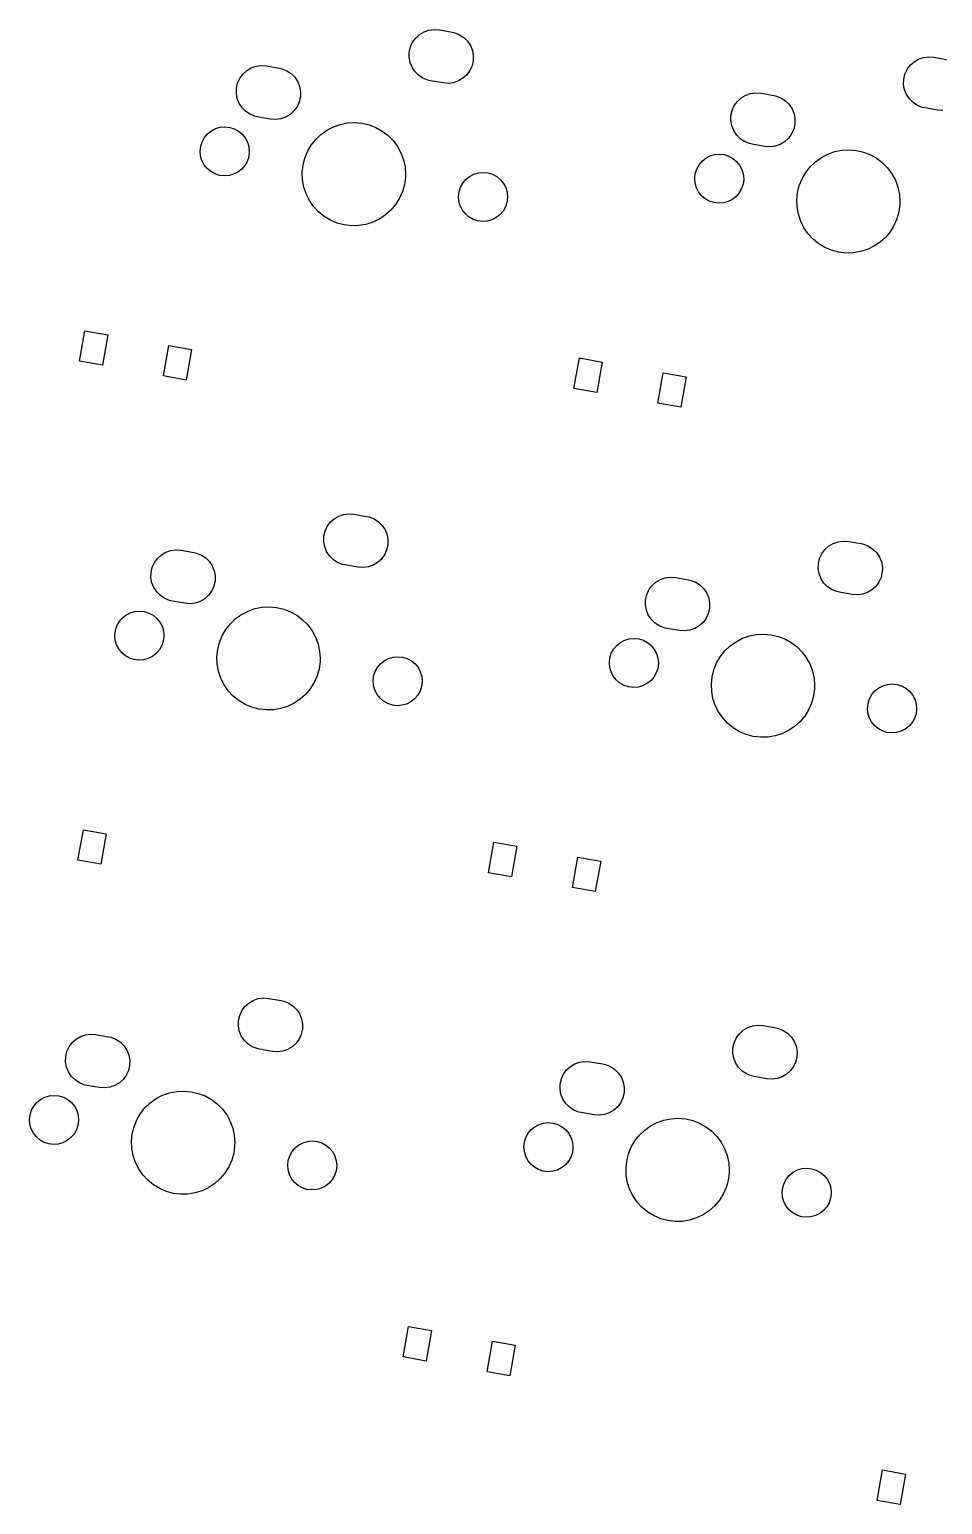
# Model space of a CAD drawing. Extents: x -73 to 324, y -180 to -25.
# Drawn here: x 48.4 to 83.8, y -155 to -97.8 of the extents above; entities that cross this region are included whole.
import ezdxf

# ---------------------------------------------------------------- set-up
doc = ezdxf.new("R2010")
doc.units = 0
doc.layers.add('BLACK', color=7, linetype='CONTINUOUS')

msp = doc.modelspace()

# ---------------------------------------------------------------- linework, layer by layer
at = {"layer": 'BLACK', "linetype": 'CONTINUOUS'}
for p, q in [((63.2534, -98.3208), (63.3728, -98.1577)), ((63.3728, -98.1577), (63.5225, -98.0219)), ((63.5225, -98.0219), (63.6965, -97.919)), ((63.6965, -97.919), (63.8876, -97.8532)), ((63.8876, -97.8532), (64.088, -97.8272)), ((64.088, -97.8272), (64.2896, -97.842)), ((64.2896, -97.842), (64.782, -97.9288)), ((64.782, -97.9288), (64.884, -97.9524)), ((64.884, -97.9524), (65.0717, -98.0274)), ((65.0717, -98.0274), (65.2404, -98.1387)), ((65.2404, -98.1387), (65.3833, -98.2816)), ((65.3833, -98.2816), (65.4946, -98.4503)), ((63.1189, -98.9035), (63.1238, -98.7015)), ((63.1238, -98.7015), (63.1693, -98.5045)), ((63.1693, -98.5045), (63.2534, -98.3208)), ((65.4946, -98.4503), (65.5696, -98.638)), ((65.5696, -98.638), (65.6054, -98.8369)), ((65.6054, -98.8369), (65.6005, -99.039)), ((56.6782, -99.5564), (56.8279, -99.4206)), ((56.8279, -99.4206), (57.0019, -99.3178)), ((57.0019, -99.3178), (57.193, -99.252)), ((57.193, -99.252), (57.3934, -99.2259)), ((57.3934, -99.2259), (57.595, -99.2407)), ((57.595, -99.2407), (58.0874, -99.3276)), ((58.0874, -99.3276), (58.1894, -99.3511)), ((58.1894, -99.3511), (58.3771, -99.4262)), ((58.3771, -99.4262), (58.5458, -99.5374)), ((63.1547, -99.1024), (63.1189, -98.9035)), ((63.2298, -99.2901), (63.1547, -99.1024)), ((63.341, -99.4588), (63.2298, -99.2901)), ((65.4709, -99.4197), (65.3515, -99.5828)), ((65.555, -99.2359), (65.4709, -99.4197)), ((65.6005, -99.039), (65.555, -99.2359)), ((82.3269, -99.5613), (82.411, -99.3775)), ((82.411, -99.3775), (82.5304, -99.2144)), ((82.5304, -99.2144), (82.6801, -99.0786)), ((82.6801, -99.0786), (82.8541, -98.9757)), ((82.8541, -98.9757), (83.0452, -98.9099)), ((83.0452, -98.9099), (83.2456, -98.8839)), ((83.2456, -98.8839), (83.4472, -98.8987)), ((83.4472, -98.8987), (83.9396, -98.9855)), ((56.4292, -100.1), (56.4747, -99.9033)), ((56.4747, -99.9033), (56.5588, -99.7195)), ((56.5588, -99.7195), (56.6782, -99.5564)), ((58.5458, -99.5374), (58.6887, -99.6803)), ((58.6887, -99.6803), (58.8, -99.8491)), ((58.8, -99.8491), (58.875, -100.037)), ((63.4839, -99.6017), (63.341, -99.4588)), ((63.6527, -99.713), (63.4839, -99.6017)), ((63.8403, -99.7881), (63.6527, -99.713)), ((63.9423, -99.8116), (63.8403, -99.7881)), ((64.4347, -99.8984), (63.9423, -99.8116)), ((64.6363, -99.9132), (64.4347, -99.8984)), ((64.8367, -99.8872), (64.6363, -99.9132)), ((65.0278, -99.8214), (64.8367, -99.8872)), ((65.2018, -99.7185), (65.0278, -99.8214)), ((65.3515, -99.5828), (65.2018, -99.7185)), ((82.2764, -99.9602), (82.2814, -99.7582)), ((82.3122, -100.159), (82.2764, -99.9602)), ((82.2814, -99.7582), (82.3269, -99.5613)), ((56.4243, -100.302), (56.4292, -100.1)), ((56.4601, -100.501), (56.4243, -100.302)), ((56.5352, -100.689), (56.4601, -100.501)), ((58.9059, -100.438), (58.8604, -100.635)), ((58.875, -100.037), (58.9108, -100.236)), ((58.9108, -100.236), (58.9059, -100.438)), ((75.8358, -100.613), (75.9855, -100.477)), ((75.9855, -100.477), (76.1595, -100.374)), ((76.1595, -100.374), (76.3506, -100.309)), ((76.3506, -100.309), (76.551, -100.283)), ((76.551, -100.283), (76.7526, -100.297)), ((76.7526, -100.297), (77.245, -100.384)), ((77.245, -100.384), (77.3469, -100.408)), ((77.3469, -100.408), (77.5346, -100.483)), ((77.5346, -100.483), (77.7033, -100.594)), ((82.3873, -100.347), (82.3122, -100.159)), ((82.4986, -100.516), (82.3873, -100.347)), ((82.6415, -100.658), (82.4986, -100.516)), ((56.6464, -100.858), (56.5352, -100.689)), ((56.7893, -101), (56.6464, -100.858)), ((56.9581, -101.112), (56.7893, -101)), ((57.1457, -101.187), (56.9581, -101.112)), ((58.5072, -101.117), (58.3332, -101.22)), ((58.6569, -100.981), (58.5072, -101.117)), ((58.7763, -100.818), (58.6569, -100.981)), ((58.8604, -100.635), (58.7763, -100.818)), ((75.5868, -101.157), (75.6323, -100.96)), ((75.6323, -100.96), (75.7164, -100.776)), ((75.7164, -100.776), (75.8358, -100.613)), ((77.7033, -100.594), (77.8463, -100.737)), ((77.8463, -100.737), (77.9575, -100.906)), ((77.9575, -100.906), (78.0326, -101.093)), ((78.0326, -101.093), (78.0684, -101.292)), ((82.8102, -100.77), (82.6415, -100.658)), ((82.9979, -100.845), (82.8102, -100.77)), ((83.0999, -100.868), (82.9979, -100.845)), ((83.5923, -100.955), (83.0999, -100.868)), ((83.7938, -100.97), (83.5923, -100.955)), ((55.4556, -101.755), (55.6199, -101.669)), ((55.6199, -101.669), (55.7978, -101.617)), ((55.7978, -101.617), (55.9824, -101.6)), ((55.9824, -101.6), (56.1668, -101.619)), ((56.1668, -101.619), (56.3439, -101.674)), ((56.3439, -101.674), (56.507, -101.762)), ((57.2477, -101.21), (57.1457, -101.187)), ((57.7401, -101.297), (57.2477, -101.21)), ((57.9417, -101.312), (57.7401, -101.297)), ((58.1421, -101.286), (57.9417, -101.312)), ((58.3332, -101.22), (58.1421, -101.286)), ((59.9336, -101.727), (60.1843, -101.596)), ((60.1843, -101.596), (60.4509, -101.503)), ((60.4509, -101.503), (60.7279, -101.448)), ((60.7279, -101.448), (61.01, -101.432)), ((61.01, -101.432), (61.2915, -101.457)), ((61.2915, -101.457), (61.5667, -101.52)), ((61.5667, -101.52), (61.8302, -101.622)), ((61.8302, -101.622), (62.0767, -101.76)), ((75.5819, -101.359), (75.5868, -101.157)), ((75.6176, -101.558), (75.5819, -101.359)), ((75.6927, -101.746), (75.6176, -101.558)), ((78.018, -101.691), (77.9338, -101.875)), ((78.0634, -101.494), (78.018, -101.691)), ((78.0684, -101.292), (78.0634, -101.494)), ((55.0466, -102.352), (55.1026, -102.176)), ((55.1026, -102.176), (55.1919, -102.013)), ((55.1919, -102.013), (55.3111, -101.871)), ((55.3111, -101.871), (55.4556, -101.755)), ((56.507, -101.762), (56.6499, -101.88)), ((56.6499, -101.88), (56.7671, -102.024)), ((56.7671, -102.024), (56.8541, -102.188)), ((56.8541, -102.188), (56.9077, -102.365)), ((59.3245, -102.308), (59.4994, -102.086)), ((59.4994, -102.086), (59.7038, -101.891)), ((59.7038, -101.891), (59.9336, -101.727)), ((62.0767, -101.76), (62.3012, -101.932)), ((62.3012, -101.932), (62.4994, -102.133)), ((62.4994, -102.133), (62.6673, -102.36)), ((75.804, -101.914), (75.6927, -101.746)), ((75.9469, -102.057), (75.804, -101.914)), ((76.1156, -102.168), (75.9469, -102.057)), ((76.3033, -102.244), (76.1156, -102.168)), ((76.4053, -102.267), (76.3033, -102.244)), ((76.8977, -102.354), (76.4053, -102.267)), ((77.4908, -102.277), (77.2997, -102.343)), ((77.6647, -102.174), (77.4908, -102.277)), ((77.8145, -102.038), (77.6647, -102.174)), ((77.9338, -101.875), (77.8145, -102.038)), ((55.0259, -102.537), (55.0466, -102.352)), ((55.0414, -102.721), (55.0259, -102.537)), ((55.0925, -102.9), (55.0414, -102.721)), ((56.9022, -102.76), (56.8437, -102.936)), ((56.9254, -102.576), (56.9022, -102.76)), ((56.9077, -102.365), (56.9258, -102.55)), ((56.9258, -102.55), (56.9254, -102.576)), ((59.0084, -103.088), (59.0765, -102.814)), ((59.0765, -102.814), (59.1826, -102.552)), ((59.1826, -102.552), (59.3245, -102.308)), ((62.6673, -102.36), (62.8014, -102.609)), ((62.8014, -102.609), (62.8992, -102.874)), ((74.4687, -102.928), (74.6132, -102.812)), ((74.6132, -102.812), (74.7775, -102.726)), ((74.7775, -102.726), (74.9553, -102.673)), ((74.9553, -102.673), (75.14, -102.657)), ((75.14, -102.657), (75.3244, -102.676)), ((75.3244, -102.676), (75.5015, -102.731)), ((75.5015, -102.731), (75.6646, -102.819)), ((75.6646, -102.819), (75.8074, -102.937)), ((77.0992, -102.369), (76.8977, -102.354)), ((77.2997, -102.343), (77.0992, -102.369)), ((78.8613, -102.948), (79.0912, -102.783)), ((79.0912, -102.783), (79.3419, -102.653)), ((79.3419, -102.653), (79.6084, -102.56)), ((79.6084, -102.56), (79.8855, -102.504)), ((79.8855, -102.504), (80.1676, -102.489)), ((80.1676, -102.489), (80.449, -102.513)), ((80.449, -102.513), (80.7242, -102.577)), ((80.7242, -102.577), (80.9877, -102.679)), ((80.9877, -102.679), (81.2342, -102.817)), ((81.2342, -102.817), (81.4588, -102.988)), ((55.1773, -103.064), (55.0925, -102.9)), ((55.2924, -103.21), (55.1773, -103.064)), ((55.4336, -103.33), (55.2924, -103.21)), ((55.5955, -103.42), (55.4336, -103.33)), ((55.7718, -103.478), (55.5955, -103.42)), ((56.4848, -103.352), (56.3193, -103.436)), ((56.6309, -103.238), (56.4848, -103.352)), ((56.7521, -103.097), (56.6309, -103.238)), ((56.8437, -102.936), (56.7521, -103.097)), ((58.9796, -103.369), (59.0084, -103.088)), ((58.9907, -103.651), (58.9796, -103.369)), ((62.8992, -102.874), (62.9587, -103.15)), ((62.9587, -103.15), (62.9786, -103.432)), ((65.6256, -103.433), (65.8034, -103.381)), ((65.8034, -103.381), (65.9881, -103.364)), ((65.9881, -103.364), (66.1725, -103.384)), ((66.1725, -103.384), (66.3496, -103.438)), ((74.1834, -103.593), (74.2041, -103.409)), ((74.2041, -103.409), (74.2602, -103.232)), ((74.2602, -103.232), (74.3495, -103.07)), ((74.3495, -103.07), (74.4687, -102.928)), ((75.8074, -102.937), (75.9246, -103.081)), ((75.9246, -103.081), (76.0117, -103.245)), ((76.0117, -103.245), (76.0652, -103.422)), ((76.0652, -103.422), (76.0833, -103.607)), ((78.3401, -103.609), (78.482, -103.365)), ((78.482, -103.365), (78.6569, -103.143)), ((78.6569, -103.143), (78.8613, -102.948)), ((81.4588, -102.988), (81.657, -103.19)), ((81.657, -103.19), (81.8248, -103.417)), ((81.8248, -103.417), (81.959, -103.666)), ((55.9559, -103.5), (55.7718, -103.478)), ((56.1408, -103.485), (55.9559, -103.5)), ((56.3193, -103.436), (56.1408, -103.485)), ((59.0414, -103.929), (58.9907, -103.651)), ((59.1309, -104.197), (59.0414, -103.929)), ((62.9371, -103.838), (62.8604, -104.109)), ((62.9747, -103.558), (62.9371, -103.838)), ((62.9786, -103.432), (62.9747, -103.558)), ((65.0522, -104.117), (65.1083, -103.94)), ((65.1083, -103.94), (65.1976, -103.777)), ((65.1976, -103.777), (65.3168, -103.635)), ((65.3168, -103.635), (65.4613, -103.519)), ((65.4613, -103.519), (65.6256, -103.433)), ((66.3496, -103.438), (66.5127, -103.527)), ((66.5127, -103.527), (66.6555, -103.645)), ((66.6555, -103.645), (66.7727, -103.788)), ((66.7727, -103.788), (66.8598, -103.952)), ((66.8598, -103.952), (66.9133, -104.13)), ((74.1989, -103.778), (74.1834, -103.593)), ((74.2501, -103.956), (74.1989, -103.778)), ((74.3348, -104.121), (74.2501, -103.956)), ((76.0012, -103.993), (75.9096, -104.154)), ((76.0597, -103.817), (76.0012, -103.993)), ((76.083, -103.633), (76.0597, -103.817)), ((76.0833, -103.607), (76.083, -103.633)), ((78.1659, -104.145), (78.234, -103.871)), ((78.234, -103.871), (78.3401, -103.609)), ((81.959, -103.666), (82.0567, -103.931)), ((82.0567, -103.931), (82.1162, -104.207)), ((59.2571, -104.45), (59.1309, -104.197)), ((59.4178, -104.682), (59.2571, -104.45)), ((62.7461, -104.368), (62.5966, -104.608)), ((62.8604, -104.109), (62.7461, -104.368)), ((65.0315, -104.301), (65.0522, -104.117)), ((65.047, -104.486), (65.0315, -104.301)), ((65.0981, -104.664), (65.047, -104.486)), ((66.9078, -104.525), (66.8493, -104.7)), ((66.9311, -104.341), (66.9078, -104.525)), ((66.9133, -104.13), (66.9314, -104.314)), ((66.9314, -104.314), (66.9311, -104.341)), ((74.45, -104.266), (74.3348, -104.121)), ((74.5912, -104.387), (74.45, -104.266)), ((74.753, -104.477), (74.5912, -104.387)), ((74.9293, -104.534), (74.753, -104.477)), ((75.1134, -104.556), (74.9293, -104.534)), ((75.2983, -104.542), (75.1134, -104.556)), ((75.4769, -104.492), (75.2983, -104.542)), ((75.6424, -104.409), (75.4769, -104.492)), ((75.7885, -104.295), (75.6424, -104.409)), ((75.9096, -104.154), (75.7885, -104.295)), ((78.1371, -104.426), (78.1659, -104.145)), ((78.1482, -104.708), (78.1371, -104.426)), ((82.1162, -104.207), (82.1362, -104.489)), ((82.1362, -104.489), (82.1322, -104.614)), ((59.6095, -104.89), (59.4178, -104.682)), ((59.8286, -105.068), (59.6095, -104.89)), ((60.0706, -105.214), (59.8286, -105.068)), ((62.2044, -105.012), (61.9695, -105.169)), ((62.4149, -104.824), (62.2044, -105.012)), ((62.5966, -104.608), (62.4149, -104.824)), ((65.1829, -104.829), (65.0981, -104.664)), ((65.2981, -104.974), (65.1829, -104.829)), ((65.4393, -105.094), (65.2981, -104.974)), ((65.6011, -105.185), (65.4393, -105.094)), ((66.4905, -105.116), (66.325, -105.2)), ((66.6366, -105.002), (66.4905, -105.116)), ((66.7577, -104.862), (66.6366, -105.002)), ((66.8493, -104.7), (66.7577, -104.862)), ((78.199, -104.986), (78.1482, -104.708)), ((78.2884, -105.254), (78.199, -104.986)), ((82.0946, -104.894), (82.0179, -105.166)), ((82.1322, -104.614), (82.0946, -104.894)), ((60.3308, -105.324), (60.0706, -105.214)), ((60.6039, -105.397), (60.3308, -105.324)), ((60.8844, -105.43), (60.6039, -105.397)), ((61.1668, -105.423), (60.8844, -105.43)), ((61.4455, -105.377), (61.1668, -105.423)), ((61.7149, -105.292), (61.4455, -105.377)), ((61.9695, -105.169), (61.7149, -105.292)), ((65.7774, -105.242), (65.6011, -105.185)), ((65.9615, -105.264), (65.7774, -105.242)), ((66.1464, -105.25), (65.9615, -105.264)), ((66.325, -105.2), (66.1464, -105.25)), ((78.4147, -105.507), (78.2884, -105.254)), ((78.5753, -105.739), (78.4147, -105.507)), ((81.7542, -105.664), (81.5724, -105.881)), ((81.9037, -105.425), (81.7542, -105.664)), ((82.0179, -105.166), (81.9037, -105.425)), ((78.7671, -105.947), (78.5753, -105.739)), ((78.9861, -106.125), (78.7671, -105.947)), ((79.2282, -106.271), (78.9861, -106.125)), ((79.4883, -106.381), (79.2282, -106.271)), ((81.1271, -106.226), (80.8724, -106.348)), ((81.362, -106.069), (81.1271, -106.226)), ((81.5724, -105.881), (81.362, -106.069)), ((79.7614, -106.453), (79.4883, -106.381)), ((80.0419, -106.486), (79.7614, -106.453)), ((80.3244, -106.48), (80.0419, -106.486)), ((80.6031, -106.433), (80.3244, -106.48)), ((80.8724, -106.348), (80.6031, -106.433)), ((50.3469, -110.678), (50.5552, -109.496)), ((50.5552, -109.496), (51.4416, -109.652)), ((51.4416, -109.652), (51.2332, -110.834)), ((53.5967, -111.251), (53.8051, -110.069)), ((53.8051, -110.069), (54.6914, -110.225)), ((54.6914, -110.225), (54.483, -111.407)), ((51.2332, -110.834), (50.3469, -110.678)), ((69.5044, -111.735), (69.7128, -110.553)), ((69.7128, -110.553), (70.5991, -110.709)), ((70.5991, -110.709), (70.3907, -111.891)), ((54.483, -111.407), (53.5967, -111.251)), ((72.7543, -112.308), (72.9626, -111.126)), ((72.9626, -111.126), (73.849, -111.282)), ((73.849, -111.282), (73.6406, -112.464)), ((70.3907, -111.891), (69.5044, -111.735)), ((73.6406, -112.464), (72.7543, -112.308)), ((59.8613, -117.265), (59.9454, -117.081)), ((59.9454, -117.081), (60.0648, -116.918)), ((60.0648, -116.918), (60.2145, -116.782)), ((60.2145, -116.782), (60.3885, -116.68)), ((60.3885, -116.68), (60.5796, -116.614)), ((60.5796, -116.614), (60.78, -116.588)), ((60.78, -116.588), (60.9816, -116.603)), ((60.9816, -116.603), (61.474, -116.689)), ((61.474, -116.689), (61.576, -116.713)), ((61.576, -116.713), (61.7637, -116.788)), ((61.7637, -116.788), (61.9324, -116.899)), ((61.9324, -116.899), (62.0753, -117.042)), ((62.0753, -117.042), (62.1866, -117.211)), ((59.8109, -117.664), (59.8158, -117.462)), ((59.8467, -117.863), (59.8109, -117.664)), ((59.8158, -117.462), (59.8613, -117.265)), ((62.1866, -117.211), (62.2616, -117.399)), ((62.2616, -117.399), (62.2974, -117.597)), ((62.2974, -117.597), (62.2925, -117.8)), ((79.5461, -117.736), (79.7372, -117.671)), ((79.7372, -117.671), (79.9376, -117.645)), ((79.9376, -117.645), (80.1392, -117.659)), ((80.1392, -117.659), (80.6316, -117.746)), ((53.3702, -118.317), (53.5199, -118.181)), ((53.5199, -118.181), (53.6939, -118.078)), ((53.6939, -118.078), (53.885, -118.013)), ((53.885, -118.013), (54.0854, -117.987)), ((54.0854, -117.987), (54.287, -118.001)), ((54.287, -118.001), (54.7794, -118.088)), ((54.7794, -118.088), (54.8814, -118.112)), ((54.8814, -118.112), (55.0691, -118.187)), ((55.0691, -118.187), (55.2378, -118.298)), ((59.9218, -118.051), (59.8467, -117.863)), ((60.033, -118.219), (59.9218, -118.051)), ((60.1759, -118.362), (60.033, -118.219)), ((62.1629, -118.18), (62.0435, -118.343)), ((62.247, -117.996), (62.1629, -118.18)), ((62.2925, -117.8), (62.247, -117.996)), ((79.0189, -118.322), (79.103, -118.138)), ((79.103, -118.138), (79.2224, -117.975)), ((79.2224, -117.975), (79.3721, -117.839)), ((79.3721, -117.839), (79.5461, -117.736)), ((80.6316, -117.746), (80.7335, -117.77)), ((80.7335, -117.77), (80.9212, -117.845)), ((80.9212, -117.845), (81.0899, -117.956)), ((81.0899, -117.956), (81.2329, -118.099)), ((81.2329, -118.099), (81.3441, -118.268)), ((81.3441, -118.268), (81.4192, -118.455)), ((53.1212, -118.861), (53.1667, -118.664)), ((53.1667, -118.664), (53.2508, -118.48)), ((53.2508, -118.48), (53.3702, -118.317)), ((55.2378, -118.298), (55.3807, -118.441)), ((55.3807, -118.441), (55.492, -118.61)), ((55.492, -118.61), (55.567, -118.797)), ((55.567, -118.797), (55.6028, -118.996)), ((60.3447, -118.474), (60.1759, -118.362)), ((60.5323, -118.549), (60.3447, -118.474)), ((60.6343, -118.572), (60.5323, -118.549)), ((61.1267, -118.659), (60.6343, -118.572)), ((61.3283, -118.674), (61.1267, -118.659)), ((61.5287, -118.648), (61.3283, -118.674)), ((61.7198, -118.582), (61.5287, -118.648)), ((61.8938, -118.479), (61.7198, -118.582)), ((62.0435, -118.343), (61.8938, -118.479)), ((78.9685, -118.721), (78.9734, -118.519)), ((79.0042, -118.92), (78.9685, -118.721)), ((78.9734, -118.519), (79.0189, -118.322)), ((81.45, -118.856), (81.4046, -119.053)), ((81.4192, -118.455), (81.455, -118.654)), ((81.455, -118.654), (81.45, -118.856)), ((53.1163, -119.063), (53.1212, -118.861)), ((53.1521, -119.262), (53.1163, -119.063)), ((53.2272, -119.449), (53.1521, -119.262)), ((55.5524, -119.395), (55.4683, -119.579)), ((55.5979, -119.198), (55.5524, -119.395)), ((55.6028, -118.996), (55.5979, -119.198)), ((72.4084, -119.537), (72.5278, -119.374)), ((72.5278, -119.374), (72.6775, -119.238)), ((72.6775, -119.238), (72.8515, -119.135)), ((72.8515, -119.135), (73.0426, -119.069)), ((73.0426, -119.069), (73.243, -119.043)), ((73.243, -119.043), (73.4446, -119.058)), ((73.4446, -119.058), (73.937, -119.145)), ((73.937, -119.145), (74.039, -119.168)), ((74.039, -119.168), (74.2266, -119.243)), ((74.2266, -119.243), (74.3953, -119.355)), ((74.3953, -119.355), (74.5383, -119.498)), ((79.0793, -119.107), (79.0042, -118.92)), ((79.1906, -119.276), (79.0793, -119.107)), ((79.3335, -119.419), (79.1906, -119.276)), ((79.5022, -119.53), (79.3335, -119.419)), ((81.2011, -119.4), (81.0513, -119.536)), ((81.3204, -119.237), (81.2011, -119.4)), ((81.4046, -119.053), (81.3204, -119.237)), ((53.3384, -119.618), (53.2272, -119.449)), ((53.4813, -119.761), (53.3384, -119.618)), ((53.6501, -119.872), (53.4813, -119.761)), ((53.8377, -119.947), (53.6501, -119.872)), ((53.9397, -119.971), (53.8377, -119.947)), ((54.4321, -120.058), (53.9397, -119.971)), ((55.0252, -119.981), (54.8341, -120.047)), ((55.1992, -119.878), (55.0252, -119.981)), ((55.3489, -119.742), (55.1992, -119.878)), ((55.4683, -119.579), (55.3489, -119.742)), ((72.2739, -120.12), (72.2788, -119.918)), ((72.2788, -119.918), (72.3243, -119.721)), ((72.3243, -119.721), (72.4084, -119.537)), ((74.5383, -119.498), (74.6495, -119.666)), ((74.6495, -119.666), (74.7246, -119.854)), ((74.7246, -119.854), (74.7604, -120.053)), ((79.6899, -119.605), (79.5022, -119.53)), ((79.7919, -119.629), (79.6899, -119.605)), ((80.2843, -119.716), (79.7919, -119.629)), ((80.4858, -119.731), (80.2843, -119.716)), ((80.6863, -119.705), (80.4858, -119.731)), ((80.8774, -119.639), (80.6863, -119.705)), ((81.0513, -119.536), (80.8774, -119.639)), ((52.0031, -120.632), (52.1476, -120.515)), ((52.1476, -120.515), (52.3119, -120.43)), ((52.3119, -120.43), (52.4898, -120.377)), ((52.4898, -120.377), (52.6744, -120.36)), ((52.6744, -120.36), (52.8588, -120.38)), ((52.8588, -120.38), (53.0359, -120.435)), ((53.0359, -120.435), (53.199, -120.523)), ((53.199, -120.523), (53.3419, -120.641)), ((54.6337, -120.073), (54.4321, -120.058)), ((54.8341, -120.047), (54.6337, -120.073)), ((56.3958, -120.652), (56.6256, -120.487)), ((56.6256, -120.487), (56.8763, -120.357)), ((56.8763, -120.357), (57.1429, -120.263)), ((57.1429, -120.263), (57.42, -120.208)), ((57.42, -120.208), (57.702, -120.193)), ((57.702, -120.193), (57.9835, -120.217)), ((57.9835, -120.217), (58.2587, -120.281)), ((58.2587, -120.281), (58.5222, -120.383)), ((58.5222, -120.383), (58.7687, -120.521)), ((58.7687, -120.521), (58.9932, -120.692)), ((72.3096, -120.318), (72.2739, -120.12)), ((72.3847, -120.506), (72.3096, -120.318)), ((72.496, -120.675), (72.3847, -120.506)), ((74.71, -120.452), (74.6258, -120.636)), ((74.7554, -120.255), (74.71, -120.452)), ((74.7604, -120.053), (74.7554, -120.255)), ((51.7179, -121.297), (51.7386, -121.113)), ((51.7386, -121.113), (51.7946, -120.936)), ((51.7946, -120.936), (51.8839, -120.774)), ((51.8839, -120.774), (52.0031, -120.632)), ((53.3419, -120.641), (53.4591, -120.785)), ((53.4591, -120.785), (53.5461, -120.948)), ((53.5461, -120.948), (53.5997, -121.126)), ((53.5997, -121.126), (53.6178, -121.31)), ((55.8746, -121.313), (56.0165, -121.068)), ((56.0165, -121.068), (56.1914, -120.847)), ((56.1914, -120.847), (56.3958, -120.652)), ((58.9932, -120.692), (59.1914, -120.894)), ((59.1914, -120.894), (59.3593, -121.121)), ((59.3593, -121.121), (59.4934, -121.37)), ((72.6389, -120.818), (72.496, -120.675)), ((72.8076, -120.929), (72.6389, -120.818)), ((72.9953, -121.004), (72.8076, -120.929)), ((73.0973, -121.028), (72.9953, -121.004)), ((73.5897, -121.114), (73.0973, -121.028)), ((73.7912, -121.129), (73.5897, -121.114)), ((73.9917, -121.103), (73.7912, -121.129)), ((74.1828, -121.037), (73.9917, -121.103)), ((74.3567, -120.935), (74.1828, -121.037)), ((74.5065, -120.799), (74.3567, -120.935)), ((74.6258, -120.636), (74.5065, -120.799)), ((51.7334, -121.482), (51.7179, -121.297)), ((51.7845, -121.66), (51.7334, -121.482)), ((51.8693, -121.825), (51.7845, -121.66)), ((53.5357, -121.697), (53.4441, -121.858)), ((53.5942, -121.521), (53.5357, -121.697)), ((53.6174, -121.337), (53.5942, -121.521)), ((53.6178, -121.31), (53.6174, -121.337)), ((55.7004, -121.849), (55.7685, -121.575)), ((55.7685, -121.575), (55.8746, -121.313)), ((59.4934, -121.37), (59.5912, -121.635)), ((59.5912, -121.635), (59.6507, -121.911)), ((71.0415, -121.83), (71.1607, -121.688)), ((71.1607, -121.688), (71.3052, -121.572)), ((71.3052, -121.572), (71.4695, -121.486)), ((71.4695, -121.486), (71.6473, -121.434)), ((71.6473, -121.434), (71.832, -121.417)), ((71.832, -121.417), (72.0164, -121.437)), ((72.0164, -121.437), (72.1935, -121.491)), ((72.1935, -121.491), (72.3566, -121.58)), ((72.3566, -121.58), (72.4994, -121.698)), ((72.4994, -121.698), (72.6166, -121.841)), ((75.3489, -121.903), (75.5533, -121.708)), ((75.5533, -121.708), (75.7832, -121.544)), ((75.7832, -121.544), (76.0339, -121.414)), ((76.0339, -121.414), (76.3004, -121.32)), ((76.3004, -121.32), (76.5775, -121.265)), ((76.5775, -121.265), (76.8596, -121.25)), ((76.8596, -121.25), (77.141, -121.274)), ((77.141, -121.274), (77.4162, -121.338)), ((77.4162, -121.338), (77.6797, -121.44)), ((77.6797, -121.44), (77.9262, -121.578)), ((77.9262, -121.578), (78.1508, -121.749)), ((51.9844, -121.97), (51.8693, -121.825)), ((52.1256, -122.091), (51.9844, -121.97)), ((52.2875, -122.181), (52.1256, -122.091)), ((52.4638, -122.238), (52.2875, -122.181)), ((52.6479, -122.26), (52.4638, -122.238)), ((52.8328, -122.246), (52.6479, -122.26)), ((53.0113, -122.196), (52.8328, -122.246)), ((53.1768, -122.113), (53.0113, -122.196)), ((53.3229, -121.998), (53.1768, -122.113)), ((53.4441, -121.858), (53.3229, -121.998)), ((55.6716, -122.13), (55.7004, -121.849)), ((55.6827, -122.412), (55.6716, -122.13)), ((59.6507, -121.911), (59.6706, -122.193)), ((59.6706, -122.193), (59.6667, -122.318)), ((62.0088, -122.396), (62.1533, -122.28)), ((62.1533, -122.28), (62.3176, -122.194)), ((62.3176, -122.194), (62.4954, -122.142)), ((62.4954, -122.142), (62.6801, -122.125)), ((62.6801, -122.125), (62.8645, -122.144)), ((62.8645, -122.144), (63.0416, -122.199)), ((63.0416, -122.199), (63.2047, -122.287)), ((63.2047, -122.287), (63.3475, -122.405)), ((70.8754, -122.354), (70.8961, -122.17)), ((70.8961, -122.17), (70.9522, -121.993)), ((70.9522, -121.993), (71.0415, -121.83)), ((72.6166, -121.841), (72.7037, -122.005)), ((72.7037, -122.005), (72.7572, -122.183)), ((72.7572, -122.183), (72.7753, -122.367)), ((75.0321, -122.369), (75.174, -122.125)), ((75.174, -122.125), (75.3489, -121.903)), ((78.1508, -121.749), (78.349, -121.95)), ((78.349, -121.95), (78.5168, -122.178)), ((78.5168, -122.178), (78.651, -122.426)), ((55.7334, -122.69), (55.6827, -122.412)), ((55.8229, -122.958), (55.7334, -122.69)), ((59.6291, -122.598), (59.5524, -122.87)), ((59.6667, -122.318), (59.6291, -122.598)), ((61.7442, -122.877), (61.8003, -122.7)), ((61.8003, -122.7), (61.8896, -122.538)), ((61.8896, -122.538), (62.0088, -122.396)), ((63.3475, -122.405), (63.4647, -122.549)), ((63.4647, -122.549), (63.5518, -122.713)), ((63.5518, -122.713), (63.6053, -122.89)), ((70.8909, -122.539), (70.8754, -122.354)), ((70.9421, -122.717), (70.8909, -122.539)), ((71.0268, -122.882), (70.9421, -122.717)), ((72.6932, -122.754), (72.6016, -122.915)), ((72.7517, -122.578), (72.6932, -122.754)), ((72.775, -122.394), (72.7517, -122.578)), ((72.7753, -122.367), (72.775, -122.394)), ((74.8579, -122.905), (74.9261, -122.631)), ((74.9261, -122.631), (75.0321, -122.369)), ((78.651, -122.426), (78.7488, -122.691)), ((78.7488, -122.691), (78.8082, -122.967)), ((55.9491, -123.211), (55.8229, -122.958)), ((56.1098, -123.443), (55.9491, -123.211)), ((59.2886, -123.368), (59.1069, -123.584)), ((59.4381, -123.128), (59.2886, -123.368)), ((59.5524, -122.87), (59.4381, -123.128)), ((61.7235, -123.061), (61.7442, -122.877)), ((61.739, -123.246), (61.7235, -123.061)), ((61.7902, -123.424), (61.739, -123.246)), ((61.8749, -123.589), (61.7902, -123.424)), ((63.5998, -123.285), (63.5413, -123.461)), ((63.6231, -123.101), (63.5998, -123.285)), ((63.6053, -122.89), (63.6234, -123.075)), ((63.6234, -123.075), (63.6231, -123.101)), ((71.142, -123.027), (71.0268, -122.882)), ((71.2832, -123.147), (71.142, -123.027)), ((71.445, -123.238), (71.2832, -123.147)), ((71.6213, -123.295), (71.445, -123.238)), ((71.8054, -123.317), (71.6213, -123.295)), ((71.9903, -123.303), (71.8054, -123.317)), ((72.1689, -123.253), (71.9903, -123.303)), ((72.3344, -123.169), (72.1689, -123.253)), ((72.4805, -123.055), (72.3344, -123.169)), ((72.6016, -122.915), (72.4805, -123.055)), ((74.8291, -123.186), (74.8579, -122.905)), ((74.8402, -123.469), (74.8291, -123.186)), ((78.8242, -123.375), (78.7866, -123.655)), ((78.8082, -122.967), (78.8282, -123.249)), ((78.8282, -123.249), (78.8242, -123.375)), ((81.1663, -123.453), (81.3108, -123.336)), ((81.3108, -123.336), (81.4751, -123.251)), ((81.4751, -123.251), (81.653, -123.198)), ((81.653, -123.198), (81.8376, -123.181)), ((81.8376, -123.181), (82.022, -123.201)), ((82.022, -123.201), (82.1991, -123.256)), ((82.1991, -123.256), (82.3622, -123.344)), ((82.3622, -123.344), (82.5051, -123.462)), ((56.3015, -123.65), (56.1098, -123.443)), ((56.5206, -123.829), (56.3015, -123.65)), ((56.7626, -123.975), (56.5206, -123.829)), ((57.0228, -124.085), (56.7626, -123.975)), ((58.6615, -123.93), (58.4069, -124.052)), ((58.8964, -123.773), (58.6615, -123.93)), ((59.1069, -123.584), (58.8964, -123.773)), ((61.9901, -123.735), (61.8749, -123.589)), ((62.1313, -123.855), (61.9901, -123.735)), ((62.2931, -123.945), (62.1313, -123.855)), ((62.4694, -124.003), (62.2931, -123.945)), ((63.017, -123.96), (62.8384, -124.01)), ((63.1825, -123.877), (63.017, -123.96)), ((63.3286, -123.763), (63.1825, -123.877)), ((63.4497, -123.622), (63.3286, -123.763)), ((63.5413, -123.461), (63.4497, -123.622)), ((74.891, -123.747), (74.8402, -123.469)), ((74.9804, -124.015), (74.891, -123.747)), ((78.7099, -123.927), (78.5957, -124.185)), ((78.7866, -123.655), (78.7099, -123.927)), ((80.8811, -124.118), (80.9017, -123.934)), ((80.9017, -123.934), (80.9578, -123.757)), ((80.9578, -123.757), (81.0471, -123.595)), ((81.0471, -123.595), (81.1663, -123.453)), ((82.5051, -123.462), (82.6223, -123.606)), ((82.6223, -123.606), (82.7093, -123.769)), ((82.7093, -123.769), (82.7629, -123.947)), ((82.7629, -123.947), (82.781, -124.131)), ((57.2959, -124.157), (57.0228, -124.085)), ((57.5764, -124.19), (57.2959, -124.157)), ((57.8588, -124.184), (57.5764, -124.19)), ((58.1375, -124.137), (57.8588, -124.184)), ((58.4069, -124.052), (58.1375, -124.137)), ((62.6535, -124.024), (62.4694, -124.003)), ((62.8384, -124.01), (62.6535, -124.024)), ((75.1067, -124.267), (74.9804, -124.015)), ((75.2673, -124.5), (75.1067, -124.267)), ((75.4591, -124.707), (75.2673, -124.5)), ((78.4462, -124.425), (78.2644, -124.641)), ((78.5957, -124.185), (78.4462, -124.425)), ((80.8966, -124.303), (80.8811, -124.118)), ((80.9477, -124.481), (80.8966, -124.303)), ((81.0324, -124.646), (80.9477, -124.481)), ((82.6989, -124.518), (82.6073, -124.679)), ((82.7574, -124.342), (82.6989, -124.518)), ((82.7806, -124.158), (82.7574, -124.342)), ((82.781, -124.131), (82.7806, -124.158)), ((75.6782, -124.886), (75.4591, -124.707)), ((75.9202, -125.031), (75.6782, -124.886)), ((76.1803, -125.141), (75.9202, -125.031)), ((76.4534, -125.214), (76.1803, -125.141)), ((77.5644, -125.109), (77.2951, -125.194)), ((77.8191, -124.987), (77.5644, -125.109)), ((78.054, -124.83), (77.8191, -124.987)), ((78.2644, -124.641), (78.054, -124.83)), ((81.1476, -124.791), (81.0324, -124.646)), ((81.2888, -124.912), (81.1476, -124.791)), ((81.4507, -125.002), (81.2888, -124.912)), ((81.627, -125.059), (81.4507, -125.002)), ((81.8111, -125.081), (81.627, -125.059)), ((81.996, -125.067), (81.8111, -125.081)), ((82.1745, -125.017), (81.996, -125.067)), ((82.34, -124.934), (82.1745, -125.017)), ((82.4861, -124.819), (82.34, -124.934)), ((82.6073, -124.679), (82.4861, -124.819)), ((76.7339, -125.247), (76.4534, -125.214)), ((77.0164, -125.24), (76.7339, -125.247)), ((77.2951, -125.194), (77.0164, -125.24)), ((50.2887, -130.011), (50.4971, -128.83)), ((50.4971, -128.83), (51.3834, -128.986)), ((51.3834, -128.986), (51.1751, -130.168)), ((66.1964, -130.495), (66.4048, -129.313)), ((66.4048, -129.313), (67.2911, -129.47)), ((67.2911, -129.47), (67.0827, -130.651)), ((51.1751, -130.168), (50.2887, -130.011)), ((69.4463, -131.068), (69.6547, -129.886)), ((69.6547, -129.886), (70.541, -130.043)), ((70.541, -130.043), (70.3326, -131.225)), ((67.0827, -130.651), (66.1964, -130.495)), ((70.3326, -131.225), (69.4463, -131.068)), ((57.0805, -135.44), (57.2716, -135.374)), ((57.2716, -135.374), (57.472, -135.348)), ((57.472, -135.348), (57.6736, -135.363)), ((57.6736, -135.363), (58.166, -135.45)), ((56.5533, -136.026), (56.6374, -135.842)), ((56.6374, -135.842), (56.7568, -135.679)), ((56.7568, -135.679), (56.9065, -135.543)), ((56.9065, -135.543), (57.0805, -135.44)), ((58.166, -135.45), (58.268, -135.474)), ((58.268, -135.474), (58.4557, -135.549)), ((58.4557, -135.549), (58.6244, -135.66)), ((58.6244, -135.66), (58.7673, -135.803)), ((58.7673, -135.803), (58.8786, -135.972)), ((58.8786, -135.972), (58.9536, -136.159)), ((56.5029, -136.425), (56.5078, -136.223)), ((56.5387, -136.624), (56.5029, -136.425)), ((56.5078, -136.223), (56.5533, -136.026)), ((58.9845, -136.56), (58.939, -136.757)), ((58.9536, -136.159), (58.9894, -136.358)), ((58.9894, -136.358), (58.9845, -136.56)), ((76.0641, -136.6), (76.2381, -136.497)), ((76.2381, -136.497), (76.4292, -136.431)), ((76.4292, -136.431), (76.6296, -136.405)), ((76.6296, -136.405), (76.8312, -136.42)), ((76.8312, -136.42), (77.3236, -136.507)), ((77.3236, -136.507), (77.4255, -136.53)), ((77.4255, -136.53), (77.6132, -136.605)), ((49.9429, -137.241), (50.0622, -137.078)), ((50.0622, -137.078), (50.2119, -136.942)), ((50.2119, -136.942), (50.3859, -136.839)), ((50.3859, -136.839), (50.577, -136.773)), ((50.577, -136.773), (50.7774, -136.747)), ((50.7774, -136.747), (50.979, -136.762)), ((50.979, -136.762), (51.4714, -136.849)), ((51.4714, -136.849), (51.5734, -136.872)), ((51.5734, -136.872), (51.7611, -136.947)), ((51.7611, -136.947), (51.9298, -137.059)), ((51.9298, -137.059), (52.0727, -137.202)), ((56.6138, -136.811), (56.5387, -136.624)), ((56.725, -136.98), (56.6138, -136.811)), ((56.8679, -137.123), (56.725, -136.98)), ((57.0367, -137.234), (56.8679, -137.123)), ((58.7355, -137.104), (58.5858, -137.24)), ((58.8549, -136.941), (58.7355, -137.104)), ((58.939, -136.757), (58.8549, -136.941)), ((75.6654, -137.279), (75.7109, -137.082)), ((75.7109, -137.082), (75.795, -136.899)), ((75.795, -136.899), (75.9144, -136.736)), ((75.9144, -136.736), (76.0641, -136.6)), ((77.6132, -136.605), (77.7819, -136.717)), ((77.7819, -136.717), (77.9249, -136.859)), ((77.9249, -136.859), (78.0361, -137.028)), ((78.0361, -137.028), (78.1112, -137.216)), ((49.8083, -137.823), (49.8132, -137.621)), ((49.8132, -137.621), (49.8587, -137.424)), ((49.8587, -137.424), (49.9429, -137.241)), ((52.0727, -137.202), (52.184, -137.37)), ((52.184, -137.37), (52.259, -137.558)), ((52.259, -137.558), (52.2948, -137.757)), ((57.2243, -137.309), (57.0367, -137.234)), ((57.3263, -137.333), (57.2243, -137.309)), ((57.8187, -137.42), (57.3263, -137.333)), ((58.0203, -137.434), (57.8187, -137.42)), ((58.2207, -137.408), (58.0203, -137.434)), ((58.4118, -137.343), (58.2207, -137.408)), ((58.5858, -137.24), (58.4118, -137.343)), ((75.6605, -137.481), (75.6654, -137.279)), ((75.6962, -137.68), (75.6605, -137.481)), ((75.7713, -137.868), (75.6962, -137.68)), ((78.142, -137.617), (78.0966, -137.814)), ((78.1112, -137.216), (78.147, -137.415)), ((78.147, -137.415), (78.142, -137.617)), ((49.8441, -138.022), (49.8083, -137.823)), ((49.9192, -138.21), (49.8441, -138.022)), ((50.0304, -138.379), (49.9192, -138.21)), ((52.2444, -138.156), (52.1603, -138.34)), ((52.2899, -137.959), (52.2444, -138.156)), ((52.2948, -137.757), (52.2899, -137.959)), ((69.1004, -138.297), (69.2198, -138.134)), ((69.2198, -138.134), (69.3695, -137.999)), ((69.3695, -137.999), (69.5435, -137.896)), ((69.5435, -137.896), (69.7346, -137.83)), ((69.7346, -137.83), (69.935, -137.804)), ((69.935, -137.804), (70.1366, -137.819)), ((70.1366, -137.819), (70.629, -137.905)), ((70.629, -137.905), (70.731, -137.929)), ((70.731, -137.929), (70.9186, -138.004)), ((70.9186, -138.004), (71.0873, -138.115)), ((71.0873, -138.115), (71.2303, -138.258)), ((71.2303, -138.258), (71.3415, -138.427)), ((75.8826, -138.037), (75.7713, -137.868)), ((76.0255, -138.18), (75.8826, -138.037)), ((76.1942, -138.291), (76.0255, -138.18)), ((77.8931, -138.161), (77.7433, -138.296)), ((78.0124, -137.998), (77.8931, -138.161)), ((78.0966, -137.814), (78.0124, -137.998)), ((50.1733, -138.522), (50.0304, -138.379)), ((50.3421, -138.633), (50.1733, -138.522)), ((50.5297, -138.708), (50.3421, -138.633)), ((50.6317, -138.732), (50.5297, -138.708)), ((51.1241, -138.818), (50.6317, -138.732)), ((51.3257, -138.833), (51.1241, -138.818)), ((51.5261, -138.807), (51.3257, -138.833)), ((51.7172, -138.741), (51.5261, -138.807)), ((51.8912, -138.638), (51.7172, -138.741)), ((52.0409, -138.503), (51.8912, -138.638)), ((52.1603, -138.34), (52.0409, -138.503)), ((68.9659, -138.88), (68.9708, -138.678)), ((68.9708, -138.678), (69.0163, -138.481)), ((69.0163, -138.481), (69.1004, -138.297)), ((71.3415, -138.427), (71.4166, -138.615)), ((71.4166, -138.615), (71.4524, -138.814)), ((71.4524, -138.814), (71.4474, -139.016)), ((76.3819, -138.366), (76.1942, -138.291)), ((76.4839, -138.39), (76.3819, -138.366)), ((76.9763, -138.476), (76.4839, -138.39)), ((77.1778, -138.491), (76.9763, -138.476)), ((77.3783, -138.465), (77.1778, -138.491)), ((77.5694, -138.399), (77.3783, -138.465)), ((77.7433, -138.296), (77.5694, -138.399)), ((48.5759, -139.534), (48.6951, -139.392)), ((48.6951, -139.392), (48.8396, -139.276)), ((48.8396, -139.276), (49.0039, -139.19)), ((49.0039, -139.19), (49.1818, -139.138)), ((49.1818, -139.138), (49.3664, -139.121)), ((49.3664, -139.121), (49.5508, -139.14)), ((49.5508, -139.14), (49.7279, -139.195)), ((49.7279, -139.195), (49.891, -139.283)), ((49.891, -139.283), (50.0339, -139.402)), ((50.0339, -139.402), (50.1511, -139.545)), ((52.8834, -139.607), (53.0878, -139.412)), ((53.0878, -139.412), (53.3176, -139.248)), ((53.3176, -139.248), (53.5683, -139.118)), ((53.5683, -139.118), (53.8349, -139.024)), ((53.8349, -139.024), (54.112, -138.969)), ((54.112, -138.969), (54.394, -138.953)), ((54.394, -138.953), (54.6755, -138.978)), ((54.6755, -138.978), (54.9507, -139.042)), ((54.9507, -139.042), (55.2142, -139.143)), ((55.2142, -139.143), (55.4607, -139.282)), ((55.4607, -139.282), (55.6852, -139.453)), ((69.0016, -139.079), (68.9659, -138.88)), ((69.0767, -139.267), (69.0016, -139.079)), ((69.188, -139.435), (69.0767, -139.267)), ((71.3178, -139.396), (71.1985, -139.559)), ((71.402, -139.213), (71.3178, -139.396)), ((71.4474, -139.016), (71.402, -139.213)), ((48.4099, -140.058), (48.4306, -139.873)), ((48.4306, -139.873), (48.4866, -139.697)), ((48.4866, -139.697), (48.5759, -139.534)), ((50.1511, -139.545), (50.2381, -139.709)), ((50.2381, -139.709), (50.2917, -139.886)), ((50.2917, -139.886), (50.3098, -140.071)), ((52.5666, -140.073), (52.7085, -139.829)), ((52.7085, -139.829), (52.8834, -139.607)), ((55.6852, -139.453), (55.8834, -139.654)), ((55.8834, -139.654), (56.0513, -139.881)), ((56.0513, -139.881), (56.1854, -140.13)), ((69.3309, -139.578), (69.188, -139.435)), ((69.4996, -139.69), (69.3309, -139.578)), ((69.6873, -139.765), (69.4996, -139.69)), ((69.7893, -139.788), (69.6873, -139.765)), ((70.2817, -139.875), (69.7893, -139.788)), ((70.4832, -139.89), (70.2817, -139.875)), ((70.6837, -139.864), (70.4832, -139.89)), ((70.8748, -139.798), (70.6837, -139.864)), ((71.0487, -139.695), (70.8748, -139.798)), ((71.1985, -139.559), (71.0487, -139.695)), ((48.4254, -140.243), (48.4099, -140.058)), ((48.4765, -140.421), (48.4254, -140.243)), ((48.5613, -140.586), (48.4765, -140.421)), ((50.2277, -140.457), (50.1361, -140.619)), ((50.2862, -140.281), (50.2277, -140.457)), ((50.3094, -140.098), (50.2862, -140.281)), ((50.3098, -140.071), (50.3094, -140.098)), ((52.3924, -140.609), (52.4605, -140.335)), ((52.4605, -140.335), (52.5666, -140.073)), ((56.1854, -140.13), (56.2832, -140.395)), ((56.2832, -140.395), (56.3427, -140.671)), ((67.7335, -140.591), (67.8527, -140.449)), ((67.8527, -140.449), (67.9972, -140.333)), ((67.9972, -140.333), (68.1615, -140.247)), ((68.1615, -140.247), (68.3393, -140.195)), ((68.3393, -140.195), (68.524, -140.178)), ((68.524, -140.178), (68.7084, -140.197)), ((68.7084, -140.197), (68.8855, -140.252)), ((68.8855, -140.252), (69.0486, -140.34)), ((69.0486, -140.34), (69.1914, -140.458)), ((69.1914, -140.458), (69.3086, -140.602)), ((72.0409, -140.664), (72.2453, -140.469)), ((72.2453, -140.469), (72.4752, -140.305)), ((72.4752, -140.305), (72.7259, -140.174)), ((72.7259, -140.174), (72.9924, -140.081)), ((72.9924, -140.081), (73.2695, -140.026)), ((73.2695, -140.026), (73.5516, -140.01)), ((73.5516, -140.01), (73.833, -140.034)), ((73.833, -140.034), (74.1082, -140.098)), ((74.1082, -140.098), (74.3717, -140.2)), ((74.3717, -140.2), (74.6182, -140.338)), ((74.6182, -140.338), (74.8428, -140.51)), ((74.8428, -140.51), (75.041, -140.711)), ((48.6764, -140.731), (48.5613, -140.586)), ((48.8176, -140.851), (48.6764, -140.731)), ((48.9795, -140.942), (48.8176, -140.851)), ((49.1558, -140.999), (48.9795, -140.942)), ((49.3399, -141.021), (49.1558, -140.999)), ((49.5248, -141.007), (49.3399, -141.021)), ((49.7033, -140.957), (49.5248, -141.007)), ((49.8688, -140.873), (49.7033, -140.957)), ((50.0149, -140.759), (49.8688, -140.873)), ((50.1361, -140.619), (50.0149, -140.759)), ((52.3636, -140.89), (52.3924, -140.609)), ((52.3747, -141.173), (52.3636, -140.89)), ((56.3587, -141.079), (56.3211, -141.359)), ((56.3427, -140.671), (56.3626, -140.953)), ((56.3626, -140.953), (56.3587, -141.079)), ((58.7008, -141.157), (58.8453, -141.04)), ((58.8453, -141.04), (59.0096, -140.954)), ((59.0096, -140.954), (59.1874, -140.902)), ((59.1874, -140.902), (59.3721, -140.885)), ((59.3721, -140.885), (59.5565, -140.905)), ((59.5565, -140.905), (59.7336, -140.96)), ((59.7336, -140.96), (59.8967, -141.048)), ((59.8967, -141.048), (60.0395, -141.166)), ((67.5674, -141.114), (67.5881, -140.93)), ((67.5829, -141.299), (67.5674, -141.114)), ((67.5881, -140.93), (67.6442, -140.753)), ((67.6442, -140.753), (67.7335, -140.591)), ((69.3086, -140.602), (69.3957, -140.766)), ((69.3957, -140.766), (69.4492, -140.943)), ((69.4492, -140.943), (69.4673, -141.128)), ((69.4673, -141.128), (69.467, -141.154)), ((71.6181, -141.392), (71.7241, -141.13)), ((71.7241, -141.13), (71.866, -140.886)), ((71.866, -140.886), (72.0409, -140.664)), ((75.041, -140.711), (75.2088, -140.938)), ((75.2088, -140.938), (75.343, -141.187)), ((52.4255, -141.451), (52.3747, -141.173)), ((52.5149, -141.719), (52.4255, -141.451)), ((56.2444, -141.631), (56.1301, -141.889)), ((56.3211, -141.359), (56.2444, -141.631)), ((58.4155, -141.822), (58.4362, -141.638)), ((58.4362, -141.638), (58.4923, -141.461)), ((58.4923, -141.461), (58.5816, -141.299)), ((58.5816, -141.299), (58.7008, -141.157)), ((60.0395, -141.166), (60.1567, -141.31)), ((60.1567, -141.31), (60.2438, -141.473)), ((60.2438, -141.473), (60.2973, -141.651)), ((60.2973, -141.651), (60.3154, -141.835)), ((67.6341, -141.477), (67.5829, -141.299)), ((67.7188, -141.642), (67.6341, -141.477)), ((67.834, -141.788), (67.7188, -141.642)), ((69.2936, -141.675), (69.1725, -141.816)), ((69.3852, -141.514), (69.2936, -141.675)), ((69.4437, -141.338), (69.3852, -141.514)), ((69.467, -141.154), (69.4437, -141.338)), ((71.5212, -141.947), (71.5499, -141.666)), ((71.5499, -141.666), (71.6181, -141.392)), ((75.343, -141.187), (75.4408, -141.452)), ((75.4408, -141.452), (75.5002, -141.728)), ((52.6411, -141.971), (52.5149, -141.719)), ((52.8018, -142.204), (52.6411, -141.971)), ((52.9935, -142.411), (52.8018, -142.204)), ((55.9807, -142.129), (55.7989, -142.345)), ((56.1301, -141.889), (55.9807, -142.129)), ((58.431, -142.007), (58.4155, -141.822)), ((58.4822, -142.185), (58.431, -142.007)), ((58.5669, -142.35), (58.4822, -142.185)), ((60.2333, -142.222), (60.1417, -142.383)), ((60.2918, -142.046), (60.2333, -142.222)), ((60.3151, -141.862), (60.2918, -142.046)), ((60.3154, -141.835), (60.3151, -141.862)), ((67.9752, -141.908), (67.834, -141.788)), ((68.137, -141.998), (67.9752, -141.908)), ((68.3133, -142.056), (68.137, -141.998)), ((68.4974, -142.078), (68.3133, -142.056)), ((68.6823, -142.063), (68.4974, -142.078)), ((68.8609, -142.013), (68.6823, -142.063)), ((69.0264, -141.93), (68.8609, -142.013)), ((69.1725, -141.816), (69.0264, -141.93)), ((71.5322, -142.229), (71.5212, -141.947)), ((71.583, -142.507), (71.5322, -142.229)), ((75.5162, -142.135), (75.4786, -142.415)), ((75.5002, -141.728), (75.5202, -142.01)), ((75.5202, -142.01), (75.5162, -142.135)), ((77.7391, -142.355), (77.8583, -142.213)), ((77.8583, -142.213), (78.0028, -142.097)), ((78.0028, -142.097), (78.1671, -142.011)), ((78.1671, -142.011), (78.345, -141.959)), ((78.345, -141.959), (78.5296, -141.942)), ((78.5296, -141.942), (78.714, -141.961)), ((78.714, -141.961), (78.8911, -142.016)), ((78.8911, -142.016), (79.0542, -142.104)), ((79.0542, -142.104), (79.1971, -142.223)), ((79.1971, -142.223), (79.3143, -142.366)), ((53.2126, -142.589), (52.9935, -142.411)), ((53.4546, -142.735), (53.2126, -142.589)), ((53.7148, -142.845), (53.4546, -142.735)), ((53.9879, -142.918), (53.7148, -142.845)), ((55.0989, -142.813), (54.8295, -142.898)), ((55.3535, -142.69), (55.0989, -142.813)), ((55.5884, -142.533), (55.3535, -142.69)), ((55.7989, -142.345), (55.5884, -142.533)), ((58.6821, -142.495), (58.5669, -142.35)), ((58.8233, -142.615), (58.6821, -142.495)), ((58.9851, -142.706), (58.8233, -142.615)), ((59.1614, -142.763), (58.9851, -142.706)), ((59.3455, -142.785), (59.1614, -142.763)), ((59.5304, -142.771), (59.3455, -142.785)), ((59.709, -142.721), (59.5304, -142.771)), ((59.8745, -142.637), (59.709, -142.721)), ((60.0206, -142.523), (59.8745, -142.637)), ((60.1417, -142.383), (60.0206, -142.523)), ((71.6724, -142.775), (71.583, -142.507)), ((71.7987, -143.028), (71.6724, -142.775)), ((75.4019, -142.687), (75.2877, -142.946)), ((75.4786, -142.415), (75.4019, -142.687)), ((77.5731, -142.879), (77.5937, -142.694)), ((77.5937, -142.694), (77.6498, -142.518)), ((77.6498, -142.518), (77.7391, -142.355)), ((79.3143, -142.366), (79.4013, -142.53)), ((79.4013, -142.53), (79.4549, -142.707)), ((79.4549, -142.707), (79.473, -142.892)), ((54.2684, -142.951), (53.9879, -142.918)), ((54.5508, -142.944), (54.2684, -142.951)), ((54.8295, -142.898), (54.5508, -142.944)), ((71.9593, -143.26), (71.7987, -143.028)), ((72.1511, -143.468), (71.9593, -143.26)), ((74.9564, -143.402), (74.746, -143.59)), ((75.1382, -143.185), (74.9564, -143.402)), ((75.2877, -142.946), (75.1382, -143.185)), ((77.5886, -143.063), (77.5731, -142.879)), ((77.6397, -143.242), (77.5886, -143.063)), ((77.7244, -143.407), (77.6397, -143.242)), ((77.8396, -143.552), (77.7244, -143.407)), ((79.3909, -143.278), (79.2993, -143.44)), ((79.4494, -143.102), (79.3909, -143.278)), ((79.4726, -142.919), (79.4494, -143.102)), ((79.473, -142.892), (79.4726, -142.919)), ((72.3702, -143.646), (72.1511, -143.468)), ((72.6122, -143.792), (72.3702, -143.646)), ((72.8723, -143.902), (72.6122, -143.792)), ((73.1454, -143.974), (72.8723, -143.902)), ((73.426, -144.008), (73.1454, -143.974)), ((73.7084, -144.001), (73.426, -144.008)), ((73.9871, -143.955), (73.7084, -144.001)), ((74.2564, -143.869), (73.9871, -143.955)), ((74.5111, -143.747), (74.2564, -143.869)), ((74.746, -143.59), (74.5111, -143.747)), ((77.9808, -143.672), (77.8396, -143.552)), ((78.1427, -143.763), (77.9808, -143.672)), ((78.319, -143.82), (78.1427, -143.763)), ((78.5031, -143.842), (78.319, -143.82)), ((78.688, -143.828), (78.5031, -143.842)), ((78.8665, -143.778), (78.688, -143.828)), ((79.032, -143.694), (78.8665, -143.778)), ((79.1781, -143.58), (79.032, -143.694)), ((79.2993, -143.44), (79.1781, -143.58)), ((62.8884, -149.256), (63.0968, -148.074)), ((63.0968, -148.074), (63.9831, -148.23)), ((63.9831, -148.23), (63.7747, -149.412)), ((66.1383, -149.829), (66.3467, -148.647)), ((66.3467, -148.647), (67.233, -148.803)), ((67.233, -148.803), (67.0246, -149.985)), ((63.7747, -149.412), (62.8884, -149.256)), ((67.0246, -149.985), (66.1383, -149.829)), ((81.252, -154.815), (81.4604, -153.633)), ((81.4604, -153.633), (82.3467, -153.79)), ((82.3467, -153.79), (82.1384, -154.971)), ((82.1384, -154.971), (81.252, -154.815))]:
    msp.add_line(p, q, dxfattribs=at)

doc.saveas('drawing.dxf')
